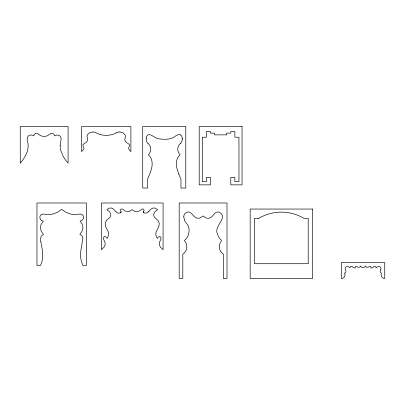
<?xml version="1.0" encoding="UTF-8"?>
<svg xmlns="http://www.w3.org/2000/svg" width="405" height="405" viewBox="0 0 405 405"><rect width="100%" height="100%" fill="white"/><g stroke="black" fill="none" stroke-linecap="round" stroke-linejoin="round"><path stroke-width="0.61" d="M146.281 138.5C147.314 129.671 154.589 138.631 158.745 138.788C163.817 139.517 169.528 139.801 174.13 137.173C175.831 135.685 178.347 133.751 180.681 135.017M148.64 211.633L150.908 209.096L153.12 207.968L155.378 208.205L157.631 209.744L154.71 211.916L153.586 214.569L154.214 216.948L158.087 220.538L159.286 223.363L158.831 226.532L156.041 232.111L155.819 234.981L157.216 238.423L159.104 236.581L160.096 236.621L160.856 237.36L161.008 238.854L159.459 242.382L159.307 244.757L160.421 247.111L163.083 249.723L163.083 202.991L101.377 202.991L101.377 249.723L104.044 247.111L105.158 244.757L105.001 242.382L103.452 238.854L103.604 237.36L104.363 236.621L105.356 236.581L107.249 238.423L108.641 234.981L108.418 232.111L105.629 226.532L105.173 223.363L106.373 220.538L110.246 216.948L110.874 214.569L109.75 211.916L106.829 209.744L109.087 208.205L111.34 207.968L113.552 209.096L115.82 211.633M143.507 211.339C145.481 209.562 142.231 207.912 141.072 209.724C138.596 212.387 134.252 211.916 132.096 209.608C129.792 212.493 125.459 211.967 123.085 209.471C121.778 207.952 119.126 209.82 120.953 211.339M180.336 143.542C176.899 146.443 176.955 151.723 180.139 154.776C175.755 158.411 175.709 164.759 177.319 169.771A49.248 49.248 0 0 0 178.868 174.261M120.938 212.544L120.508 212.833M116.898 132.582C110.423 136.288 102.09 136.288 95.615 132.582A7.887 7.887 0 0 0 92.922 131.949M119.915 131.99L122.968 132.784L125.115 134.799L125.509 136.444L124.826 139.077L124.912 140.51L126.001 142.084L129.448 144.453L129.559 145.754L128.476 148.377L129.873 150.589A14.337 14.337 0 0 0 130.911 151.429L130.906 126.512L81.602 126.512L81.602 151.435A15.79 15.79 0 0 0 82.357 150.832L83.562 149.566L84.027 148.443L82.954 145.754L83.066 144.453L86.508 142.084L87.596 140.51L87.688 139.077L87.004 136.444L87.399 134.799L89.545 132.784L92.598 131.99A16.377 16.377 0 0 1 92.922 131.995M143.957 212.833L143.522 212.544M148.179 143.542C151.617 146.443 151.561 151.723 148.377 154.776C152.761 158.411 152.806 164.759 151.197 169.771A49.243 49.243 0 0 1 149.648 174.261L147.562 179.187L147.562 188.036L142.727 188.036L142.727 126.512L185.789 126.512L185.789 188.036L180.954 188.036L180.954 179.187L178.853 174.266M344.726 273.329L345.05 272.747A1.002 1.002 0 0 0 345.703 272.327A1.428 1.428 0 0 0 345.926 271.067A11.927 11.927 0 0 0 345.338 269.502A2.116 2.116 0 0 1 346.123 266.829A2.243 2.243 0 0 1 348.528 266.829A18.979 18.979 0 0 0 350.077 267.715A1.488 1.488 0 0 1 350.857 266.424A1.291 1.291 0 0 1 352.451 266.728A3.969 3.969 0 0 0 353.717 267.71A2.688 2.688 0 0 0 355.134 267.978L355.301 267.781A1.144 1.144 0 0 1 355.2 266.956A0.582 0.582 0 0 1 355.58 266.546A1.883 1.883 0 0 1 357.387 266.905A1.666 1.666 0 0 0 358.476 267.3A2.951 2.951 0 0 0 359.539 267.098A1.306 1.306 0 0 0 360.344 266.095L360.749 266.095A1.493 1.493 0 0 0 363.072 267.082A1.493 1.493 0 0 0 365.386 266.095L365.791 266.095A1.306 1.306 0 0 0 366.596 267.098A2.951 2.951 0 0 0 367.664 267.3A1.666 1.666 0 0 0 368.747 266.905A1.883 1.883 0 0 1 370.555 266.546A0.582 0.582 0 0 1 370.934 266.956A1.144 1.144 0 0 1 370.833 267.781L371.005 267.978A2.688 2.688 0 0 0 372.418 267.71A3.969 3.969 0 0 0 373.688 266.728A1.291 1.291 0 0 1 375.278 266.424A1.488 1.488 0 0 1 376.058 267.715A18.979 18.979 0 0 0 377.607 266.829A2.243 2.243 0 0 1 380.011 266.829A2.116 2.116 0 0 1 380.796 269.497M40.839 241.765L42.702 251.915L42.545 258.967L41.74 262.364L40.49 265.493L36.977 265.493L36.977 202.991L86.402 202.991L86.402 265.493L82.888 265.493L81.38 261.503L80.63 257.307L80.742 251.308L82.853 238.535L82.109 235.948L79.886 234.419L82.195 231.022L82.99 227.463L82.215 224.173L80.063 221.125L82.174 220.224L83.425 218.396L83.42 216.098L82.114 214.483L80.281 214.053L74.15 214.574L70.531 214.068L65.949 212.281L61.692 209.344L57.429 212.281L52.852 214.068L49.228 214.574L43.097 214.053L41.264 214.483L39.963 216.098L39.953 218.396L41.209 220.224L43.32 221.125L40.935 224.704L40.444 228.415L41.381 231.432L43.492 234.419L41.275 235.948L40.52 238.712A18.245 18.245 0 0 0 40.864 241.76M182.225 138.237L182.245 138.773M182.346 138.773A6.703 6.703 0 0 1 180.372 143.573M180.777 134.916A4.015 4.015 0 0 1 182.073 138.227M148.083 143.633A6.981 6.981 0 0 1 146.185 138.495M116.868 132.506A8.627 8.627 0 0 1 119.915 131.949M120.584 212.782A3.832 3.832 0 0 1 115.906 211.572M120.968 211.319A0.896 0.896 0 0 1 120.923 212.65M143.537 212.65A0.906 0.906 0 0 1 143.492 211.304M148.554 211.572A3.832 3.832 0 0 1 143.876 212.782M380.796 269.502A11.927 11.927 0 0 0 380.209 271.067A1.428 1.428 0 0 0 380.432 272.327A1.002 1.002 0 0 0 380.609 272.524L380.659 272.565A0.997 0.997 0 0 0 381.085 272.747L381.409 273.329A3.873 3.873 0 0 0 383.53 278.377A1.62 1.62 0 0 0 384.75 278.372L384.75 262.577L341.385 262.577L341.385 278.372A1.62 1.62 0 0 0 342.605 278.372A3.873 3.873 0 0 0 344.721 273.334M60.122 145.653L60.79 150.533L62.886 155.738A34.005 34.005 0 0 0 68.091 163.083L68.086 126.512L20.25 126.512L20.25 163.094A33.995 33.995 0 0 0 25.414 155.722L27.17 151.754L28.112 147.592L28.097 143.912L27.13 139.431L27.55 137.082L28.578 135.736L30.122 135.032L31.894 135.093L33.833 135.898L34.303 134.247L35.513 133.377L37.356 133.493L40.778 135.746L43.593 136.495L47.005 135.979L50.61 133.665L51.921 133.28L53.799 133.964L54.503 135.898L56.918 135.007L59.115 135.326L60.517 136.596L61.185 138.616L60.122 145.653M183.748 216.918L184.766 221.008L187.566 224.699L188.462 226.481L189.039 228.941L189.084 231.564L188.583 234.333L187.555 236.9L186.128 238.96L184.407 240.423L186.32 243.607L186.872 247.151L186.497 249.328L185.622 251.348L184.326 253.044L182.812 254.168L182.812 278.488L179.187 278.488L179.187 202.991L227.008 202.991L227.008 278.488L223.378 278.488L223.378 254.168C220.355 252.477 218.892 248.68 219.419 245.339C218.994 243.248 222.937 240.656 220.771 239.664C219.08 238.16 218.032 236.054 217.485 233.882C213.207 226.086 229.63 217.06 218.685 211.982C214.027 211.162 213.303 217.541 209.162 218.194C207.471 218.614 205.705 217.951 204.388 216.883C202.799 214.372 201.427 218.148 199.275 218.179C194.881 219.348 193.064 214.291 190.092 212.347C187.069 210.747 183.495 213.703 183.748 216.918M242.038 126.512L199.209 126.512L199.209 184.862L210.458 184.862L210.458 177.42L206.378 177.42L206.378 181.683L202.292 181.683L202.292 137.219L206.378 137.219L206.378 131.504L210.458 131.504L210.458 133.134L214.544 133.134L214.544 134.86L226.704 134.86L226.704 133.134L230.789 133.134L230.789 131.504L234.87 131.504L234.87 137.219L238.955 137.219L238.955 181.683L234.87 181.683L234.87 177.42L230.789 177.42L230.789 184.862L242.038 184.862L242.038 126.512M312.564 209.056L250.168 209.056L250.168 278.488L312.564 278.488L312.564 209.056M258.77 218.325L254.512 218.325L254.512 263.716L308.22 263.716L308.22 218.325L303.958 218.325A44.353 44.353 0 0 0 258.77 218.325"/></g></svg>
